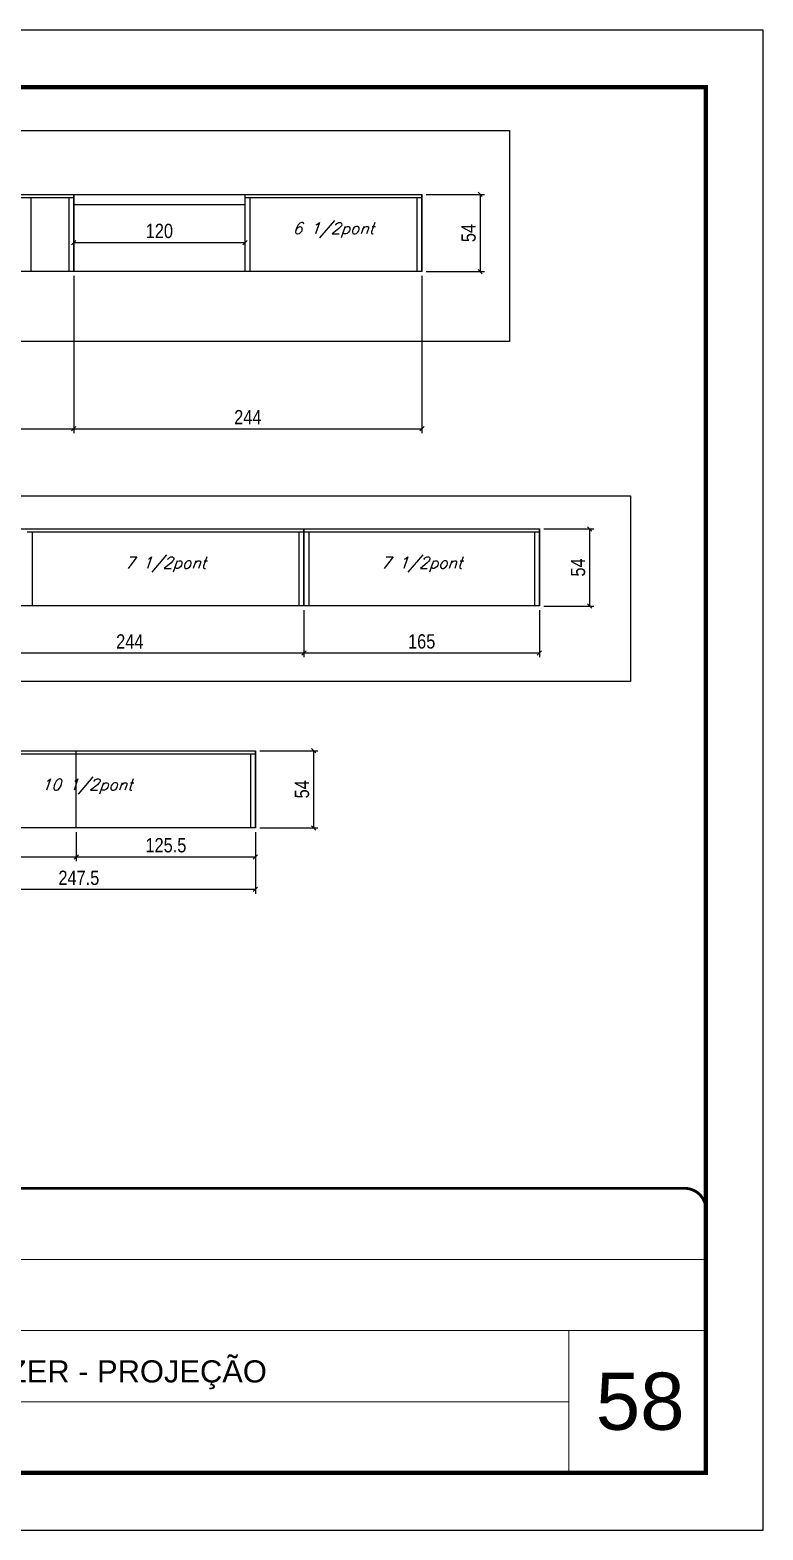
# Model space of a CAD drawing. Extents: x 2603 to 22413, y 1253 to 30260.
# Drawn here: x 5159 to 5673, y 12739 to 13789 of the extents above; entities that cross this region are included whole.
import ezdxf

# ---------------------------------------------------------------- set-up
doc = ezdxf.new("R2010")
doc.units = 0
doc.linetypes.add('CONTINUO', pattern=[0])
doc.linetypes.add('DASHED', pattern=[0.75, 0.5, -0.25])
for name, color, linetype, lineweight in [('CARIMBO', 255, 'Continuous', 9), ('Folhas', 255, 'Continuous', 9), ('SARRAFO DE PRESSAO', 251, 'DASHED', 9)]:
    doc.layers.add(name, color=color, linetype=linetype, lineweight=lineweight)
for name, color, linetype in [('COTA', 241, 'Continuous'), ('Painéis', 200, 'Continuous'), ('SARR_2.2x7', 40, 'Continuous'), ('SARR_3.5x7', 81, 'Continuous'), ('texto', 7, 'Continuous')]:
    doc.layers.add(name, color=color, linetype=linetype)
doc.layers.add('Laje_Perimetro', color=7, linetype='Continuous', plot=False)
doc.styles.add('ARIAL', font='arial.ttf')
doc.styles.add('COTA TECNICA', font='techl___.ttf', dxfattribs={"height": 10})
doc.styles.add('Romans', font='romans.shx')
doc.styles.add('Tecnologia', font='')
doc.styles.get('Tecnologia').set_extended_font_data('Forgotten Futurist')
doc.dimstyles.new('PAINEL', dxfattribs={"dimtxt": 10, "dimasz": 3, "dimexe": 3, "dimexo": 3, "dimgap": 3, "dimtad": 1, "dimdec": 1, "dimzin": 12, "dimdsep": 46, "dimtxsty": 'COTA TECNICA', "dimblk1": 'OBLIQUE', "dimblk2": 'OBLIQUE', "dimsah": 1, "dimcen": 0.9, "dimclrd": 4, "dimclre": 4, "dimclrt": 240, "dimadec": 1, "dimazin": 3, "dimtfac": 1, "dimtdec": 1, "dimtmove": 0, "dimatfit": 3, "dimfxl": 1, "dimtolj": 1, "dimtzin": 12, "dimarcsym": 0})

# ---------------------------------------------------------------- blocks, each defined once
blk = doc.blocks.new('9999999999')
at = {"color": 30, "linetype": 'CONTINUO'}
for p, q in [((98564.6, 34230.2), (98564.6, 34429.4)), ((98564.6, 34379.6), (99584, 34379.6)), ((98564.6, 34329.8), (99488, 34329.8)), ((99584, 34329.8), (99488, 34329.8)), ((99488, 34329.8), (99488, 34230.2)), ((98564.6, 34280), (99488, 34280))]:
    blk.add_line(p, q, dxfattribs=at)
at = {"color": 30, "linetype": 'CONTINUO', "const_width": 2}
blk.add_lwpolyline([(99584, 34230.2), (99584, 34414.4, 0.414214), (99569, 34429.4), (98229, 34429.4, 0.414214), (98214, 34414.4), (98214, 34245.2, 0.414214), (98229, 34230.2), (99584, 34230.2)], format="xyb", dxfattribs=at)
at = {"layer": 'Folhas'}
blk.add_lwpolyline([(98139, 34190.2), (99624, 34190.2), (99624, 35240.2), (98139, 35240.2)], close=True, dxfattribs=at)
at = {"layer": 'Folhas', "color": 30, "const_width": 3}
blk.add_lwpolyline([(98214, 34230.2), (99584, 34230.2), (99584, 35200.2), (98214, 35200.2)], close=True, dxfattribs=at)
at = {"color": 7, "linetype": 'Continuous', "ltscale": 5, "style": 'ARIAL'}
for s, height, p in [('SCHWARTZ', 15.48, (98837.7, 34393.1)), ('GWT', 15.48, (98837.7, 34343.3)), ('BUSINESS CENTER E LAZER - PROJEÇÃO', 15.483, (98837.7, 34293.5)), ('NOVA SISTEMAS CONSTRUTIVOS', 11.059, (98263.2, 34267.2)), ('LATERAIS DE VIGAS', 15.483, (98837.7, 34243.7))]:
    blk.add_text(s, height=height, dxfattribs=at).set_placement(p)
at = {"layer": 'Folhas', "color": 7, "style": 'Tecnologia', "width": 1.5}
for s, p in [('CLIENTE:', (98573.7, 34397.2)), ('OBRA:', (98573.7, 34347.3)), ('PAVIMENTO:', (98573.7, 34297.5)), ('PROJETO:', (98573.7, 34247.7))]:
    blk.add_text(s, height=14, dxfattribs=at).set_placement(p)
blk = doc.blocks.new('_Oblique')
at = {"color": 0, "linetype": 'ByBlock', "lineweight": -2}
blk.add_line((-0.5, -0.5), (0.5, 0.5), dxfattribs=at)
blk = doc.blocks.new('*D1640')
at = {"layer": 'COTA', "color": 4, "linetype": 'ByBlock', "lineweight": -2, "transparency": 16777216}
for p, q in [((5107.3, 13382.9), (5107.3, 13350)), ((5351.3, 13382.9), (5351.3, 13350)), ((5351.3, 13353), (5107.3, 13353))]:
    blk.add_line(p, q, dxfattribs=at)
at = {"layer": 'Defpoints', "color": 0, "linetype": 'ByBlock', "transparency": 16777216}
for p in [(5107.3, 13385.9), (5351.3, 13385.9), (5107.3, 13353)]:
    blk.add_point(p, dxfattribs=at)
at = {"layer": 'COTA', "color": 4, "linetype": 'ByBlock', "lineweight": -2, "transparency": 16777216, "xscale": 3, "yscale": 3, "zscale": 3, "rotation": 180}
blk.add_blockref('_Oblique', (5107.3, 13353), dxfattribs=at)
at = {"layer": 'COTA', "color": 4, "linetype": 'ByBlock', "lineweight": -2, "transparency": 16777216, "xscale": 3, "yscale": 3, "zscale": 3}
blk.add_blockref('_Oblique', (5351.3, 13353), dxfattribs=at)
at = {"layer": 'COTA', "color": 240, "linetype": 'ByBlock', "transparency": 16777216, "insert": (5229.3, 13361.1), "char_height": 10, "attachment_point": 5, "style": 'COTA TECNICA'}
blk.add_mtext('\\A1;244', dxfattribs=at)
blk = doc.blocks.new('*D1641')
at = {"layer": 'COTA', "color": 4, "linetype": 'ByBlock', "lineweight": -2, "transparency": 16777216}
for p, q in [((5351.3, 13382.9), (5351.3, 13350)), ((5516.3, 13382.9), (5516.3, 13350)), ((5516.3, 13353), (5351.3, 13353))]:
    blk.add_line(p, q, dxfattribs=at)
at = {"layer": 'Defpoints', "color": 0, "linetype": 'ByBlock', "transparency": 16777216}
for p in [(5351.3, 13385.9), (5516.3, 13385.9), (5351.3, 13353)]:
    blk.add_point(p, dxfattribs=at)
at = {"layer": 'COTA', "color": 4, "linetype": 'ByBlock', "lineweight": -2, "transparency": 16777216, "xscale": 3, "yscale": 3, "zscale": 3, "rotation": 180}
blk.add_blockref('_Oblique', (5351.3, 13353), dxfattribs=at)
at = {"layer": 'COTA', "color": 4, "linetype": 'ByBlock', "lineweight": -2, "transparency": 16777216, "xscale": 3, "yscale": 3, "zscale": 3}
blk.add_blockref('_Oblique', (5516.3, 13353), dxfattribs=at)
at = {"layer": 'COTA', "color": 240, "linetype": 'ByBlock', "transparency": 16777216, "insert": (5433.8, 13361.1), "char_height": 10, "attachment_point": 5, "style": 'COTA TECNICA'}
blk.add_mtext('\\A1;165', dxfattribs=at)
blk = doc.blocks.new('*D1643')
at = {"layer": 'COTA', "color": 4, "linetype": 'ByBlock', "lineweight": -2, "transparency": 16777216}
for p, q in [((4946, 13617), (4946, 13507)), ((5190, 13617), (5190, 13507)), ((4946, 13510), (5190, 13510))]:
    blk.add_line(p, q, dxfattribs=at)
at = {"layer": 'Defpoints', "color": 0, "linetype": 'ByBlock', "transparency": 16777216}
for p in [(4946, 13620), (5190, 13620), (5190, 13510)]:
    blk.add_point(p, dxfattribs=at)
at = {"layer": 'COTA', "color": 4, "linetype": 'ByBlock', "lineweight": -2, "transparency": 16777216, "xscale": 3, "yscale": 3, "zscale": 3, "rotation": 180}
blk.add_blockref('_Oblique', (4946, 13510), dxfattribs=at)
at = {"layer": 'COTA', "color": 4, "linetype": 'ByBlock', "lineweight": -2, "transparency": 16777216, "xscale": 3, "yscale": 3, "zscale": 3}
blk.add_blockref('_Oblique', (5190, 13510), dxfattribs=at)
at = {"layer": 'COTA', "color": 240, "linetype": 'ByBlock', "transparency": 16777216, "insert": (5068, 13518.1), "char_height": 10, "attachment_point": 5, "style": 'COTA TECNICA'}
blk.add_mtext('\\A1;244', dxfattribs=at)
blk = doc.blocks.new('*D1644')
at = {"layer": 'COTA', "color": 4, "linetype": 'ByBlock', "lineweight": -2, "transparency": 16777216}
for p, q in [((5190, 13617), (5190, 13507)), ((5434, 13617), (5434, 13507)), ((5190, 13510), (5434, 13510))]:
    blk.add_line(p, q, dxfattribs=at)
at = {"layer": 'Defpoints', "color": 0, "linetype": 'ByBlock', "transparency": 16777216}
for p in [(5190, 13620), (5434, 13620), (5434, 13510)]:
    blk.add_point(p, dxfattribs=at)
at = {"layer": 'COTA', "color": 4, "linetype": 'ByBlock', "lineweight": -2, "transparency": 16777216, "xscale": 3, "yscale": 3, "zscale": 3, "rotation": 180}
blk.add_blockref('_Oblique', (5190, 13510), dxfattribs=at)
at = {"layer": 'COTA', "color": 4, "linetype": 'ByBlock', "lineweight": -2, "transparency": 16777216, "xscale": 3, "yscale": 3, "zscale": 3}
blk.add_blockref('_Oblique', (5434, 13510), dxfattribs=at)
at = {"layer": 'COTA', "color": 240, "linetype": 'ByBlock', "transparency": 16777216, "insert": (5312, 13518.1), "char_height": 10, "attachment_point": 5, "style": 'COTA TECNICA'}
blk.add_mtext('\\A1;244', dxfattribs=at)
blk = doc.blocks.new('*D1714')
at = {"layer": 'COTA', "color": 4, "linetype": 'ByBlock', "lineweight": -2, "transparency": 16777216}
for p, q in [((5069.8, 13227.6), (5069.8, 13184.5)), ((5317.3, 13227.6), (5317.3, 13184.5)), ((5317.3, 13187.5), (5069.8, 13187.5))]:
    blk.add_line(p, q, dxfattribs=at)
at = {"layer": 'Defpoints', "color": 0, "linetype": 'ByBlock', "transparency": 16777216}
for p in [(5069.8, 13230.6), (5317.3, 13230.6), (5069.8, 13187.5)]:
    blk.add_point(p, dxfattribs=at)
at = {"layer": 'COTA', "color": 4, "linetype": 'ByBlock', "lineweight": -2, "transparency": 16777216, "xscale": 3, "yscale": 3, "zscale": 3, "rotation": 180}
blk.add_blockref('_Oblique', (5069.8, 13187.5), dxfattribs=at)
at = {"layer": 'COTA', "color": 4, "linetype": 'ByBlock', "lineweight": -2, "transparency": 16777216, "xscale": 3, "yscale": 3, "zscale": 3}
blk.add_blockref('_Oblique', (5317.3, 13187.5), dxfattribs=at)
at = {"layer": 'COTA', "color": 240, "linetype": 'ByBlock', "transparency": 16777216, "insert": (5193.6, 13195.6), "char_height": 10, "attachment_point": 5, "style": 'COTA TECNICA'}
blk.add_mtext('\\A1;247.5', dxfattribs=at)
blk = doc.blocks.new('*D1720')
at = {"layer": 'COTA', "color": 4, "linetype": 'ByBlock', "lineweight": -2, "transparency": 16777216}
for p, q in [((5437, 13674), (5477.8, 13674)), ((5474.8, 13674), (5474.8, 13620)), ((5437, 13620), (5477.8, 13620))]:
    blk.add_line(p, q, dxfattribs=at)
at = {"layer": 'Defpoints', "color": 0, "linetype": 'ByBlock', "transparency": 16777216}
for p in [(5434, 13674), (5434, 13620), (5474.8, 13620)]:
    blk.add_point(p, dxfattribs=at)
at = {"layer": 'COTA', "color": 4, "linetype": 'ByBlock', "lineweight": -2, "transparency": 16777216, "xscale": 3, "yscale": 3, "zscale": 3}
for p, rotation in [((5474.8, 13674), 90), ((5474.8, 13620), 270)]:
    blk.add_blockref('_Oblique', p, dxfattribs=dict(at, rotation=rotation))
at = {"layer": 'COTA', "color": 240, "linetype": 'ByBlock', "transparency": 16777216, "insert": (5466.7, 13647), "char_height": 10, "attachment_point": 5, "rotation": 90, "style": 'COTA TECNICA'}
blk.add_mtext('\\A1;54', dxfattribs=at)
blk = doc.blocks.new('*D1721')
at = {"layer": 'COTA', "color": 4, "linetype": 'ByBlock', "lineweight": -2, "transparency": 16777216}
for p, q in [((5437, 13674), (5477.8, 13674)), ((5474.8, 13674), (5474.8, 13620)), ((5437, 13620), (5477.8, 13620))]:
    blk.add_line(p, q, dxfattribs=at)
at = {"layer": 'Defpoints', "color": 0, "linetype": 'ByBlock', "transparency": 16777216}
for p in [(5434, 13674), (5434, 13620), (5474.8, 13620)]:
    blk.add_point(p, dxfattribs=at)
at = {"layer": 'COTA', "color": 4, "linetype": 'ByBlock', "lineweight": -2, "transparency": 16777216, "xscale": 3, "yscale": 3, "zscale": 3}
for p, rotation in [((5474.8, 13674), 90), ((5474.8, 13620), 270)]:
    blk.add_blockref('_Oblique', p, dxfattribs=dict(at, rotation=rotation))
at = {"layer": 'COTA', "color": 240, "linetype": 'ByBlock', "transparency": 16777216, "insert": (5466.7, 13647), "char_height": 10, "attachment_point": 5, "rotation": 90, "style": 'COTA TECNICA'}
blk.add_mtext('\\A1;54', dxfattribs=at)
blk = doc.blocks.new('*D1722')
at = {"layer": 'COTA', "color": 4, "linetype": 'ByBlock', "lineweight": -2, "transparency": 16777216}
for p, q in [((5437, 13674), (5477.8, 13674)), ((5474.8, 13674), (5474.8, 13620)), ((5437, 13620), (5477.8, 13620))]:
    blk.add_line(p, q, dxfattribs=at)
at = {"layer": 'Defpoints', "color": 0, "linetype": 'ByBlock', "transparency": 16777216}
for p in [(5434, 13674), (5434, 13620), (5474.8, 13620)]:
    blk.add_point(p, dxfattribs=at)
at = {"layer": 'COTA', "color": 4, "linetype": 'ByBlock', "lineweight": -2, "transparency": 16777216, "xscale": 3, "yscale": 3, "zscale": 3}
for p, rotation in [((5474.8, 13674), 90), ((5474.8, 13620), 270)]:
    blk.add_blockref('_Oblique', p, dxfattribs=dict(at, rotation=rotation))
at = {"layer": 'COTA', "color": 240, "linetype": 'ByBlock', "transparency": 16777216, "insert": (5466.7, 13647), "char_height": 10, "attachment_point": 5, "rotation": 90, "style": 'COTA TECNICA'}
blk.add_mtext('\\A1;54', dxfattribs=at)
blk = doc.blocks.new('*D1726')
at = {"layer": 'COTA', "color": 4, "linetype": 'ByBlock', "lineweight": -2, "transparency": 16777216}
for p, q in [((5437, 13674), (5477.8, 13674)), ((5474.8, 13674), (5474.8, 13620)), ((5437, 13620), (5477.8, 13620))]:
    blk.add_line(p, q, dxfattribs=at)
at = {"layer": 'Defpoints', "color": 0, "linetype": 'ByBlock', "transparency": 16777216}
for p in [(5434, 13674), (5434, 13620), (5474.8, 13620)]:
    blk.add_point(p, dxfattribs=at)
at = {"layer": 'COTA', "color": 4, "linetype": 'ByBlock', "lineweight": -2, "transparency": 16777216, "xscale": 3, "yscale": 3, "zscale": 3}
for p, rotation in [((5474.8, 13674), 90), ((5474.8, 13620), 270)]:
    blk.add_blockref('_Oblique', p, dxfattribs=dict(at, rotation=rotation))
at = {"layer": 'COTA', "color": 240, "linetype": 'ByBlock', "transparency": 16777216, "insert": (5466.7, 13647), "char_height": 10, "attachment_point": 5, "rotation": 90, "style": 'COTA TECNICA'}
blk.add_mtext('\\A1;54', dxfattribs=at)
blk = doc.blocks.new('*D1727')
at = {"layer": 'COTA', "color": 4, "linetype": 'ByBlock', "lineweight": -2, "transparency": 16777216}
for p, q in [((5437, 13674), (5477.8, 13674)), ((5474.8, 13674), (5474.8, 13620)), ((5437, 13620), (5477.8, 13620))]:
    blk.add_line(p, q, dxfattribs=at)
at = {"layer": 'Defpoints', "color": 0, "linetype": 'ByBlock', "transparency": 16777216}
for p in [(5434, 13674), (5434, 13620), (5474.8, 13620)]:
    blk.add_point(p, dxfattribs=at)
at = {"layer": 'COTA', "color": 4, "linetype": 'ByBlock', "lineweight": -2, "transparency": 16777216, "xscale": 3, "yscale": 3, "zscale": 3}
for p, rotation in [((5474.8, 13674), 90), ((5474.8, 13620), 270)]:
    blk.add_blockref('_Oblique', p, dxfattribs=dict(at, rotation=rotation))
at = {"layer": 'COTA', "color": 240, "linetype": 'ByBlock', "transparency": 16777216, "insert": (5466.7, 13647), "char_height": 10, "attachment_point": 5, "rotation": 90, "style": 'COTA TECNICA'}
blk.add_mtext('\\A1;54', dxfattribs=at)
blk = doc.blocks.new('*D1506')
at = {"layer": 'COTA', "color": 4, "linetype": 'ByBlock', "lineweight": -2, "transparency": 16777216}
for p, q in [((5437, 13674), (5477.8, 13674)), ((5474.8, 13674), (5474.8, 13620)), ((5437, 13620), (5477.8, 13620))]:
    blk.add_line(p, q, dxfattribs=at)
at = {"layer": 'Defpoints', "color": 0, "linetype": 'ByBlock', "transparency": 16777216}
for p in [(5434, 13674), (5434, 13620), (5474.8, 13620)]:
    blk.add_point(p, dxfattribs=at)
at = {"layer": 'COTA', "color": 4, "linetype": 'ByBlock', "lineweight": -2, "transparency": 16777216, "xscale": 3, "yscale": 3, "zscale": 3}
for p, rotation in [((5474.8, 13674), 90), ((5474.8, 13620), 270)]:
    blk.add_blockref('_Oblique', p, dxfattribs=dict(at, rotation=rotation))
at = {"layer": 'COTA', "color": 240, "linetype": 'ByBlock', "transparency": 16777216, "insert": (5466.7, 13647), "char_height": 10, "attachment_point": 5, "rotation": 90, "style": 'COTA TECNICA'}
blk.add_mtext('\\A1;54', dxfattribs=at)
blk = doc.blocks.new('*D280')
at = {"layer": 'COTA', "color": 4, "linetype": 'ByBlock', "lineweight": -2, "transparency": 16777216}
for p, q in [((5320.3, 13284.6), (5361.1, 13284.6)), ((5358.1, 13284.6), (5358.1, 13230.6)), ((5320.3, 13230.6), (5361.1, 13230.6))]:
    blk.add_line(p, q, dxfattribs=at)
at = {"layer": 'Defpoints', "color": 0, "linetype": 'ByBlock', "transparency": 16777216}
for p in [(5317.3, 13284.6), (5317.3, 13230.6), (5358.1, 13230.6)]:
    blk.add_point(p, dxfattribs=at)
at = {"layer": 'COTA', "color": 4, "linetype": 'ByBlock', "lineweight": -2, "transparency": 16777216, "xscale": 3, "yscale": 3, "zscale": 3}
for p, rotation in [((5358.1, 13284.6), 90), ((5358.1, 13230.6), 270)]:
    blk.add_blockref('_Oblique', p, dxfattribs=dict(at, rotation=rotation))
at = {"layer": 'COTA', "color": 240, "linetype": 'ByBlock', "transparency": 16777216, "insert": (5350, 13257.6), "char_height": 10, "attachment_point": 5, "rotation": 90, "style": 'COTA TECNICA'}
blk.add_mtext('\\A1;54', dxfattribs=at)
blk = doc.blocks.new('*D281')
at = {"layer": 'COTA', "color": 4, "linetype": 'ByBlock', "lineweight": -2, "transparency": 16777216}
for p, q in [((5320.3, 13284.6), (5361.1, 13284.6)), ((5358.1, 13284.6), (5358.1, 13230.6)), ((5320.3, 13230.6), (5361.1, 13230.6))]:
    blk.add_line(p, q, dxfattribs=at)
at = {"layer": 'Defpoints', "color": 0, "linetype": 'ByBlock', "transparency": 16777216}
for p in [(5317.3, 13284.6), (5317.3, 13230.6), (5358.1, 13230.6)]:
    blk.add_point(p, dxfattribs=at)
at = {"layer": 'COTA', "color": 4, "linetype": 'ByBlock', "lineweight": -2, "transparency": 16777216, "xscale": 3, "yscale": 3, "zscale": 3}
for p, rotation in [((5358.1, 13284.6), 90), ((5358.1, 13230.6), 270)]:
    blk.add_blockref('_Oblique', p, dxfattribs=dict(at, rotation=rotation))
at = {"layer": 'COTA', "color": 240, "linetype": 'ByBlock', "transparency": 16777216, "insert": (5350, 13257.6), "char_height": 10, "attachment_point": 5, "rotation": 90, "style": 'COTA TECNICA'}
blk.add_mtext('\\A1;54', dxfattribs=at)
blk = doc.blocks.new('*D282')
at = {"layer": 'COTA', "color": 4, "linetype": 'ByBlock', "lineweight": -2, "transparency": 16777216}
for p, q in [((5320.3, 13284.6), (5361.1, 13284.6)), ((5358.1, 13284.6), (5358.1, 13230.6)), ((5320.3, 13230.6), (5361.1, 13230.6))]:
    blk.add_line(p, q, dxfattribs=at)
at = {"layer": 'Defpoints', "color": 0, "linetype": 'ByBlock', "transparency": 16777216}
for p in [(5317.3, 13284.6), (5317.3, 13230.6), (5358.1, 13230.6)]:
    blk.add_point(p, dxfattribs=at)
at = {"layer": 'COTA', "color": 4, "linetype": 'ByBlock', "lineweight": -2, "transparency": 16777216, "xscale": 3, "yscale": 3, "zscale": 3}
for p, rotation in [((5358.1, 13284.6), 90), ((5358.1, 13230.6), 270)]:
    blk.add_blockref('_Oblique', p, dxfattribs=dict(at, rotation=rotation))
at = {"layer": 'COTA', "color": 240, "linetype": 'ByBlock', "transparency": 16777216, "insert": (5350, 13257.6), "char_height": 10, "attachment_point": 5, "rotation": 90, "style": 'COTA TECNICA'}
blk.add_mtext('\\A1;54', dxfattribs=at)
blk = doc.blocks.new('*D1508')
at = {"layer": 'COTA', "color": 4, "linetype": 'ByBlock', "lineweight": -2, "transparency": 16777216}
for p, q in [((5190, 13644), (5190, 13637.3)), ((5190, 13640.3), (5310, 13640.3)), ((5310, 13644), (5310, 13637.3))]:
    blk.add_line(p, q, dxfattribs=at)
at = {"layer": 'Defpoints', "color": 0, "linetype": 'ByBlock', "transparency": 16777216}
for p in [(5190, 13647), (5310, 13647), (5310, 13640.3)]:
    blk.add_point(p, dxfattribs=at)
at = {"layer": 'COTA', "color": 4, "linetype": 'ByBlock', "lineweight": -2, "transparency": 16777216, "xscale": 3, "yscale": 3, "zscale": 3, "rotation": 180}
blk.add_blockref('_Oblique', (5190, 13640.3), dxfattribs=at)
at = {"layer": 'COTA', "color": 4, "linetype": 'ByBlock', "lineweight": -2, "transparency": 16777216, "xscale": 3, "yscale": 3, "zscale": 3}
blk.add_blockref('_Oblique', (5310, 13640.3), dxfattribs=at)
at = {"layer": 'COTA', "color": 240, "linetype": 'ByBlock', "transparency": 16777216, "insert": (5250, 13648.4), "char_height": 10, "attachment_point": 5, "style": 'COTA TECNICA'}
blk.add_mtext('\\A1;120', dxfattribs=at)
blk = doc.blocks.new('*D1512')
at = {"layer": 'COTA', "color": 4, "linetype": 'ByBlock', "lineweight": -2, "transparency": 16777216}
for p, q in [((5519.3, 13439.9), (5554.5, 13439.9)), ((5551.5, 13439.9), (5551.5, 13385.9)), ((5519.3, 13385.9), (5554.5, 13385.9))]:
    blk.add_line(p, q, dxfattribs=at)
at = {"layer": 'Defpoints', "color": 0, "linetype": 'ByBlock', "transparency": 16777216}
for p in [(5516.3, 13439.9), (5516.3, 13385.9), (5551.5, 13385.9)]:
    blk.add_point(p, dxfattribs=at)
at = {"layer": 'COTA', "color": 4, "linetype": 'ByBlock', "lineweight": -2, "transparency": 16777216, "xscale": 3, "yscale": 3, "zscale": 3}
for p, rotation in [((5551.5, 13439.9), 90), ((5551.5, 13385.9), 270)]:
    blk.add_blockref('_Oblique', p, dxfattribs=dict(at, rotation=rotation))
at = {"layer": 'COTA', "color": 240, "linetype": 'ByBlock', "transparency": 16777216, "insert": (5543.4, 13412.9), "char_height": 10, "attachment_point": 5, "rotation": 90, "style": 'COTA TECNICA'}
blk.add_mtext('\\A1;54', dxfattribs=at)
blk = doc.blocks.new('*D1388')
at = {"layer": 'COTA', "color": 4, "linetype": 'ByBlock', "lineweight": -2, "transparency": 16777216}
for p, q in [((5069.8, 13227.6), (5069.8, 13207.3)), ((5191.8, 13227.6), (5191.8, 13207.3)), ((5069.8, 13210.3), (5191.8, 13210.3))]:
    blk.add_line(p, q, dxfattribs=at)
at = {"layer": 'Defpoints', "color": 0, "linetype": 'ByBlock', "transparency": 16777216}
for p in [(5069.8, 13230.6), (5191.8, 13230.6), (5191.8, 13210.3)]:
    blk.add_point(p, dxfattribs=at)
at = {"layer": 'COTA', "color": 4, "linetype": 'ByBlock', "lineweight": -2, "transparency": 16777216, "xscale": 3, "yscale": 3, "zscale": 3, "rotation": 180}
blk.add_blockref('_Oblique', (5069.8, 13210.3), dxfattribs=at)
at = {"layer": 'COTA', "color": 4, "linetype": 'ByBlock', "lineweight": -2, "transparency": 16777216, "xscale": 3, "yscale": 3, "zscale": 3}
blk.add_blockref('_Oblique', (5191.8, 13210.3), dxfattribs=at)
at = {"layer": 'COTA', "color": 240, "linetype": 'ByBlock', "transparency": 16777216, "insert": (5130.8, 13218.4), "char_height": 10, "attachment_point": 5, "style": 'COTA TECNICA'}
blk.add_mtext('\\A1;122', dxfattribs=at)
blk = doc.blocks.new('*D1389')
at = {"layer": 'COTA', "color": 4, "linetype": 'ByBlock', "lineweight": -2, "transparency": 16777216}
for p, q in [((5191.8, 13227.6), (5191.8, 13207.3)), ((5317.3, 13227.6), (5317.3, 13207.3)), ((5191.8, 13210.3), (5317.3, 13210.3))]:
    blk.add_line(p, q, dxfattribs=at)
at = {"layer": 'Defpoints', "color": 0, "linetype": 'ByBlock', "transparency": 16777216}
for p in [(5191.8, 13230.6), (5317.3, 13230.6), (5317.3, 13210.3)]:
    blk.add_point(p, dxfattribs=at)
at = {"layer": 'COTA', "color": 4, "linetype": 'ByBlock', "lineweight": -2, "transparency": 16777216, "xscale": 3, "yscale": 3, "zscale": 3, "rotation": 180}
blk.add_blockref('_Oblique', (5191.8, 13210.3), dxfattribs=at)
at = {"layer": 'COTA', "color": 4, "linetype": 'ByBlock', "lineweight": -2, "transparency": 16777216, "xscale": 3, "yscale": 3, "zscale": 3}
blk.add_blockref('_Oblique', (5317.3, 13210.3), dxfattribs=at)
at = {"layer": 'COTA', "color": 240, "linetype": 'ByBlock', "transparency": 16777216, "insert": (5254.6, 13218.4), "char_height": 10, "attachment_point": 5, "style": 'COTA TECNICA'}
blk.add_mtext('\\A1;125.5', dxfattribs=at)

msp = doc.modelspace()

# ---------------------------------------------------------------- linework, layer by layer
at = {"layer": 'COTA', "linetype": 'ByBlock'}
msp.add_line((5309.98, 13674.02), (5309.98, 13620.02), dxfattribs=at)
at = {"layer": 'COTA'}
for points in [[(4652.7, 13718.81), (5495.38, 13718.81), (5495.38, 13571.16), (4652.7, 13571.16)], [(4353.66, 13463.02), (5580.1, 13463.02), (5580.1, 13333.09), (4353.66, 13333.09)]]:
    msp.add_lwpolyline(points, close=True, dxfattribs=at)
at = {"layer": 'Laje_Perimetro'}
msp.add_lwpolyline([(5672.97, 13789.12), (4187.97, 13789.12), (4187.97, 12739.12), (5672.97, 12739.12)], close=True, dxfattribs=at)
at = {"layer": 'Painéis', "linetype": 'Continuous'}
for p, q in [((5189.98, 13620.02), (5189.98, 13674.02)), ((5433.98, 13620.02), (5433.98, 13674.02)), ((5351.3, 13385.95), (5351.3, 13439.95)), ((5516.3, 13385.95), (5516.3, 13439.95)), ((5191.8, 13230.56), (5191.8, 13284.56)), ((5317.3, 13230.56), (5317.3, 13284.56))]:
    msp.add_line(p, q, dxfattribs=at)
for points in [[(4945.98, 13674.02), (5189.98, 13674.02), (5189.98, 13620.02), (4945.98, 13620.02)], [(5189.98, 13674.02), (5433.98, 13674.02), (5433.98, 13620.02), (5189.98, 13620.02)], [(5107.3, 13439.95), (5351.3, 13439.95), (5351.3, 13385.95), (5107.3, 13385.95)], [(5351.3, 13439.95), (5516.3, 13439.95), (5516.3, 13385.95), (5351.3, 13385.95)], [(5069.8, 13284.56), (5317.3, 13284.56), (5317.3, 13230.56), (5069.8, 13230.56)]]:
    msp.add_lwpolyline(points, close=True, dxfattribs=at)
at = {"layer": 'SARR_2.2x7', "linetype": 'Continuous'}
for p, q in [((5122.98, 13671.82), (5189.98, 13671.82)), ((5309.98, 13671.82), (5433.98, 13671.82)), ((5189.98, 13667.02), (5309.98, 13667.02)), ((5157.3, 13437.75), (5351.3, 13437.75)), ((5351.3, 13437.75), (5516.3, 13437.75)), ((5069.8, 13282.36), (5317.3, 13282.36))]:
    msp.add_line(p, q, dxfattribs=at)
at = {"layer": 'SARR_3.5x7'}
for p, q in [((5159.91, 13671.82), (5159.91, 13620.02)), ((5186.48, 13671.82), (5186.48, 13620.02)), ((5313.48, 13671.82), (5313.48, 13620.02)), ((5430.48, 13671.82), (5430.48, 13620.02)), ((5160.8, 13437.75), (5160.8, 13385.95)), ((5347.8, 13437.75), (5347.8, 13385.95)), ((5354.8, 13437.75), (5354.8, 13385.95)), ((5512.8, 13437.75), (5512.8, 13385.95)), ((5313.8, 13282.36), (5313.8, 13230.56))]:
    msp.add_line(p, q, dxfattribs=at)

# ---------------------------------------------------------------- block references
at = {"layer": 'SARRAFO DE PRESSAO', "color": 6, "linetype": 'ByBlock'}
msp.add_blockref('9999999999', (-93951.01, -21451.08), dxfattribs=at)

# ---------------------------------------------------------------- texts
at = {"layer": 'CARIMBO', "style": 'ARIAL'}
msp.add_text('58', height=40, dxfattribs=at).set_placement((5555.83, 12809.27))
at = {"layer": 'texto', "color": 2, "char_height": 8, "attachment_point": 5, "style": 'Romans'}
for s, insert in [('{\\Q19;\\C256;6 1/2pont}', (5371.98, 13649.02)), ('{\\Q19;\\C256;7 1/2pont}', (5254.3, 13414.95)), ('{\\Q19;\\C256;7 1/2pont}', (5433.8, 13414.95)), ('{\\Q19;\\C256;10 1/2pont}', (5199.3, 13259.56))]:
    msp.add_mtext(s, dxfattribs=dict(at, insert=insert))

# ---------------------------------------------------------------- dimensions: what is measured, and where the dimension line sits
at = {"layer": 'COTA', "linetype": 'ByBlock'}
for base, p1, p2, picture, middle in [((5474.77, 13620.02), (5433.98, 13674.02), (5433.98, 13620.02), '*D1720', (5466.67, 13647.02)), ((5474.77, 13620.02), (5433.98, 13674.02), (5433.98, 13620.02), '*D1721', (5466.67, 13647.02)), ((5474.77, 13620.02), (5433.98, 13674.02), (5433.98, 13620.02), '*D1722', (5466.67, 13647.02)), ((5474.77, 13620.02), (5433.98, 13674.02), (5433.98, 13620.02), '*D1726', (5466.67, 13647.02)), ((5474.77, 13620.02), (5433.98, 13674.02), (5433.98, 13620.02), '*D1727', (5466.67, 13647.02)), ((5474.77, 13620.02), (5433.98, 13674.02), (5433.98, 13620.02), '*D1506', (5466.67, 13647.02)), ((5551.5, 13385.95), (5516.3, 13439.95), (5516.3, 13385.95), '*D1512', (5543.39, 13412.95)), ((5358.1, 13230.56), (5317.3, 13284.56), (5317.3, 13230.56), '*D280', (5349.99, 13257.56)), ((5358.1, 13230.56), (5317.3, 13284.56), (5317.3, 13230.56), '*D281', (5349.99, 13257.56)), ((5358.1, 13230.56), (5317.3, 13284.56), (5317.3, 13230.56), '*D282', (5349.99, 13257.56))]:
    dim = msp.add_linear_dim(base=base, p1=p1, p2=p2, angle=90, dimstyle='PAINEL', dxfattribs=at)
    dim.commit()
    dim.dimension.update_dxf_attribs({"geometry": picture, "text_midpoint": middle})
for base, p1, p2, picture, middle in [((5309.98, 13640.28), (5189.98, 13647.02), (5309.98, 13647.02), '*D1508', (5249.98, 13648.38)), ((5107.3, 13353), (5351.3, 13385.95), (5107.3, 13385.95), '*D1640', (5229.3, 13361.08)), ((5351.3, 13353), (5516.3, 13385.95), (5351.3, 13385.95), '*D1641', (5433.8, 13361.11)), ((5069.8, 13187.52), (5317.3, 13230.56), (5069.8, 13230.56), '*D1714', (5193.55, 13195.63)), ((5191.8, 13210.32), (5069.8, 13230.56), (5191.8, 13230.56), '*D1388', (5130.8, 13218.38))]:
    dim = msp.add_linear_dim(base=base, p1=p1, p2=p2, dimstyle='PAINEL', dxfattribs=at)
    dim.commit()
    dim.dimension.update_dxf_attribs({"geometry": picture, "text_midpoint": middle})
for base, p1, p2, picture, middle in [((5189.98, 13509.99), (4945.98, 13620.02), (5189.98, 13620.02), '*D1643', (5067.98, 13518.07)), ((5433.98, 13509.99), (5189.98, 13620.02), (5433.98, 13620.02), '*D1644', (5311.98, 13518.07)), ((5317.3, 13210.32), (5191.8, 13230.56), (5317.3, 13230.56), '*D1389', (5254.55, 13218.43))]:
    dim = msp.add_linear_dim(base=base, p1=p1, p2=p2, dimstyle='PAINEL', override={"dimtmove": 1}, dxfattribs=at)
    dim.commit()
    dim.dimension.update_dxf_attribs({"geometry": picture, "text_midpoint": middle})

doc.saveas('drawing.dxf')
